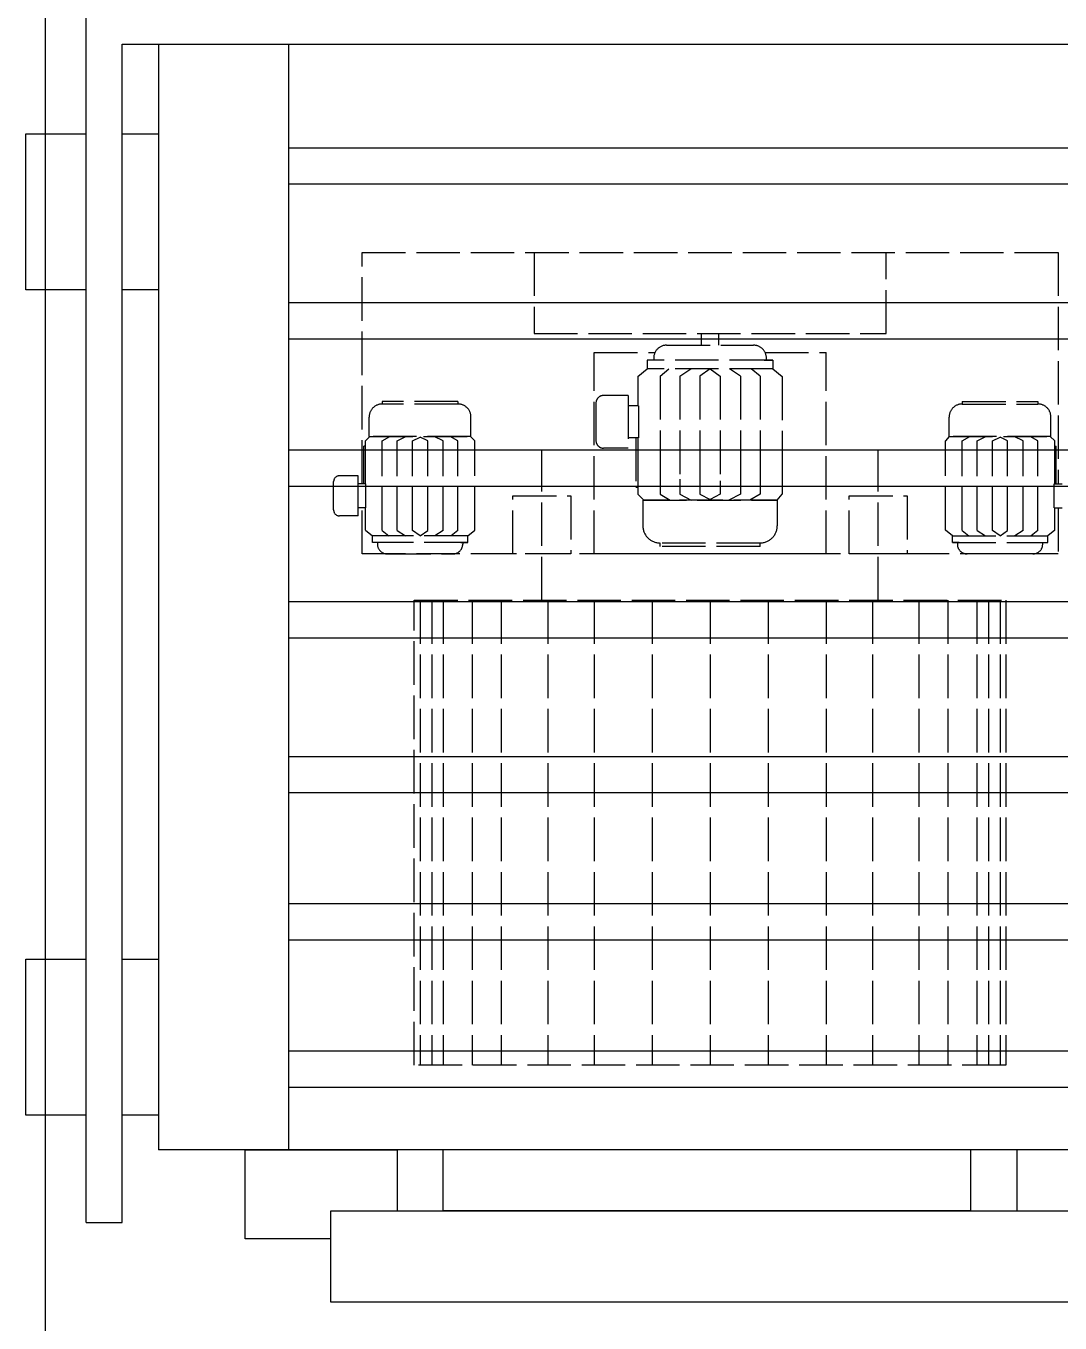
# Model space of a CAD drawing. Header units: millimetres. Extents: x 8553 to 64453, y 11523 to 72084.
# Drawn here: x 45672 to 47099, y 25159 to 26949 of the extents above; entities that cross this region are included whole.
import ezdxf

# ---------------------------------------------------------------- set-up
doc = ezdxf.new("R2010")
doc.units = ezdxf.units.MM
doc.linetypes.add('ACAD_ISO02W100', pattern=[15, 12, -3])
doc.layers.add('green', color=122, linetype='Continuous')
doc.layers.add('grey', color=254, linetype='Continuous')

msp = doc.modelspace()

# ---------------------------------------------------------------- linework, layer by layer
at = {"layer": 'green'}
msp.add_lwpolyline([(45699.167, 27122.963), (47499.167, 27122.963), (47499.167, 25022.963), (45699.167, 25022.963)], close=True, dxfattribs=at)
at = {"layer": 'grey'}
for p, q in [((45754.889, 25297.537), (45754.889, 26973.537)), ((45804.889, 25297.537), (45804.889, 26923.537)), ((45804.889, 26923.537), (47418.063, 26923.537)), ((45854.889, 26923.537), (45854.889, 25397.537)), ((46034.889, 25397.537), (46034.889, 26923.537)), ((46034.889, 26780.552), (47188.063, 26780.552)), ((46034.889, 26730.552), (47188.063, 26730.552)), ((46034.889, 26566.836), (47188.063, 26566.836)), ((46034.889, 26516.836), (47188.063, 26516.836)), ((46034.889, 26363.599), (47188.063, 26363.599)), ((46034.889, 26313.599), (47188.063, 26313.599)), ((46034.889, 26154.268), (47188.063, 26154.268)), ((46034.889, 26104.268), (47188.063, 26104.268)), ((46034.889, 25940.551), (47188.063, 25940.551)), ((46034.889, 25890.551), (47188.063, 25890.551)), ((46034.889, 25737.314), (47188.063, 25737.314)), ((46034.889, 25687.314), (47188.063, 25687.314)), ((46034.889, 25534.253), (47188.063, 25534.253)), ((46034.889, 25484.253), (47188.063, 25484.253)), ((47368.063, 25397.537), (45854.889, 25397.537)), ((46247.389, 25313.537), (46247.389, 25397.537)), ((46975.563, 25313.537), (46975.563, 25397.537)), ((46092.389, 25187.537), (46092.389, 25313.537)), ((46092.389, 25313.537), (47130.563, 25313.537)), ((46975.563, 25313.537), (46247.389, 25313.537)), ((45754.889, 25297.537), (45804.889, 25297.537)), ((47130.563, 25187.537), (46092.389, 25187.537))]:
    msp.add_line(p, q, dxfattribs=at)
at = {"layer": 'grey', "linetype": 'ACAD_ISO02W100', "ltscale": 5}
for p, q in [((46135.716, 26316.75), (46135.716, 26635.991)), ((46135.716, 26635.991), (47095.716, 26635.991)), ((46372.941, 26635.991), (46372.941, 26523.991)), ((46858.491, 26523.991), (46858.491, 26635.991)), ((47095.716, 26635.991), (47095.716, 26316.75)), ((46372.941, 26523.991), (46858.491, 26523.991)), ((46603.448, 26523.991), (46603.448, 26507.991)), ((46627.448, 26523.991), (46627.448, 26507.991)), ((46455.716, 26219.991), (46455.716, 26497.899)), ((46455.716, 26497.899), (46539.75, 26497.899)), ((46455.716, 26219.991), (46455.716, 26497.899)), ((46555.807, 26507.991), (46675.626, 26507.991)), ((46691.683, 26497.899), (46775.716, 26497.899)), ((46775.716, 26219.991), (46775.716, 26497.899)), ((46775.716, 26219.991), (46775.716, 26497.899)), ((46516.221, 26464.629), (46528.925, 26475.321)), ((46702.508, 26487.201), (46528.925, 26487.201)), ((46528.925, 26487.201), (46528.925, 26480.073)), ((46528.925, 26480.073), (46528.925, 26475.321)), ((46702.508, 26475.321), (46528.925, 26475.321)), ((46546.792, 26465.223), (46559.04, 26475.321)), ((46573.804, 26465.223), (46588.986, 26475.321)), ((46615.716, 26475.321), (46601.826, 26465.223)), ((46615.716, 26475.321), (46629.607, 26465.223)), ((46657.628, 26465.223), (46642.446, 26475.321)), ((46684.64, 26465.223), (46672.392, 26475.321)), ((46690.212, 26487.201), (46702.508, 26487.201)), ((46693.446, 26487.201), (46693.446, 26490.171)), ((46702.508, 26487.201), (46702.508, 26480.073)), ((46702.508, 26480.073), (46702.508, 26475.321)), ((46702.508, 26480.073), (46702.508, 26475.321)), ((46702.508, 26475.321), (46715.211, 26464.629)), ((46516.221, 26464.629), (46516.221, 26424.192)), ((46546.792, 26465.223), (46546.792, 26302.264)), ((46573.804, 26465.223), (46573.804, 26302.264)), ((46601.826, 26465.223), (46601.826, 26302.264)), ((46629.607, 26465.223), (46629.607, 26302.264)), ((46657.628, 26465.223), (46657.628, 26302.264)), ((46684.64, 26465.223), (46684.64, 26302.264)), ((46715.211, 26464.629), (46715.211, 26302.264)), ((46502.736, 26438.601, 0.001), (46468.866, 26438.601, 0.001)), ((46502.736, 26438.601, 0.001), (46502.736, 26365.861, 0.001)), ((46267.932, 26430.391), (46163.501, 26430.391)), ((46163.501, 26430.391), (46163.501, 26426.791)), ((46267.932, 26426.791), (46163.501, 26426.791)), ((46267.932, 26430.391), (46267.932, 26426.791)), ((46458.306, 26428.041, 0.001), (46458.306, 26376.421, 0.001)), ((46516.866, 26424.192, 0.001), (46502.736, 26424.192, 0.001)), ((46516.866, 26424.192), (46516.866, 26380.27)), ((46963.501, 26430.391), (47067.932, 26430.391)), ((46963.501, 26430.391), (46963.501, 26426.791)), ((46963.501, 26426.791), (47067.932, 26426.791)), ((47067.932, 26430.391), (47067.932, 26426.791)), ((46145.501, 26381.991), (46145.501, 26408.791)), ((46285.932, 26381.991), (46285.932, 26408.791)), ((46945.501, 26381.991), (46945.501, 26408.791)), ((47085.932, 26381.991), (47085.932, 26408.791)), ((46140.341, 26368.791), (46138.116, 26368.791)), ((46138.116, 26316.75), (46138.116, 26368.791)), ((46146.381, 26381.991), (46140.341, 26375.845)), ((46146.381, 26381.991), (46140.341, 26375.845)), ((46140.341, 26354.93), (46140.341, 26375.845)), ((46140.341, 26316.75), (46140.341, 26375.845)), ((46145.501, 26381.991), (46285.932, 26381.991)), ((46285.932, 26381.991), (46145.501, 26381.991)), ((46163.501, 26375.845), (46174.188, 26381.991)), ((46163.501, 26375.845), (46174.188, 26381.991)), ((46163.501, 26354.813), (46163.501, 26375.845)), ((46163.501, 26252.391), (46163.501, 26375.845)), ((46183.965, 26375.845), (46196.092, 26381.991)), ((46183.965, 26375.845), (46196.092, 26381.991)), ((46183.965, 26359.99), (46183.965, 26375.845)), ((46183.965, 26252.391), (46183.965, 26375.845)), ((46205.193, 26375.845), (46215.716, 26381.181)), ((46205.193, 26375.845), (46215.716, 26381.181)), ((46205.193, 26354.307), (46205.193, 26375.845)), ((46205.193, 26252.391), (46205.193, 26375.845)), ((46226.239, 26375.845), (46215.716, 26381.181)), ((46226.239, 26375.845), (46215.716, 26381.181)), ((46226.239, 26361.639), (46226.239, 26375.845)), ((46226.239, 26252.391), (46226.239, 26375.845)), ((46247.468, 26375.845), (46235.34, 26381.991)), ((46247.468, 26375.845), (46235.34, 26381.991)), ((46247.468, 26354.935), (46247.468, 26375.845)), ((46247.468, 26252.391), (46247.468, 26375.845)), ((46267.932, 26375.845), (46257.245, 26381.991)), ((46267.932, 26375.845), (46257.245, 26381.991)), ((46267.932, 26375.845), (46257.245, 26381.991)), ((46267.932, 26359.112), (46267.932, 26375.845)), ((46267.932, 26252.391), (46267.932, 26375.845)), ((46267.932, 26350.299), (46267.932, 26375.845)), ((46285.052, 26381.991), (46291.091, 26375.845)), ((46291.091, 26355.231), (46291.091, 26375.845)), ((46291.091, 26252.841), (46291.091, 26375.845)), ((46516.866, 26380.27, 0.001), (46502.736, 26380.27, 0.001)), ((46513.284, 26380.27), (46513.284, 26311.575)), ((46516.221, 26380.27), (46516.221, 26302.264)), ((46945.501, 26381.991), (46940.341, 26375.845)), ((46940.341, 26355.231), (46940.341, 26375.845)), ((46940.341, 26252.841), (46940.341, 26375.845)), ((47085.932, 26381.991), (46945.501, 26381.991)), ((46945.501, 26381.991), (47085.932, 26381.991)), ((46963.501, 26375.845), (46974.188, 26381.991)), ((46963.501, 26375.845), (46974.188, 26381.991)), ((46963.501, 26375.845), (46974.188, 26381.991)), ((46963.501, 26359.112), (46963.501, 26375.845)), ((46963.501, 26252.391), (46963.501, 26375.845)), ((46963.501, 26350.299), (46963.501, 26375.845)), ((46983.965, 26375.845), (46996.092, 26381.991)), ((46983.965, 26375.845), (46996.092, 26381.991)), ((46983.965, 26354.935), (46983.965, 26375.845)), ((46983.965, 26252.391), (46983.965, 26375.845)), ((47005.193, 26375.845), (47015.716, 26381.181)), ((47005.193, 26375.845), (47015.716, 26381.181)), ((47005.193, 26361.639), (47005.193, 26375.845)), ((47005.193, 26252.391), (47005.193, 26375.845)), ((47026.239, 26375.845), (47015.716, 26381.181)), ((47026.239, 26375.845), (47015.716, 26381.181)), ((47026.239, 26354.307), (47026.239, 26375.845)), ((47026.239, 26252.391), (47026.239, 26375.845)), ((47047.468, 26375.845), (47035.34, 26381.991)), ((47047.468, 26375.845), (47035.34, 26381.991)), ((47047.468, 26359.99), (47047.468, 26375.845)), ((47047.468, 26252.391), (47047.468, 26375.845)), ((47067.932, 26375.845), (47057.245, 26381.991)), ((47067.932, 26375.845), (47057.245, 26381.991)), ((47067.932, 26354.813), (47067.932, 26375.845)), ((47067.932, 26252.391), (47067.932, 26375.845)), ((47085.052, 26381.991), (47091.091, 26375.845)), ((47085.052, 26381.991), (47091.091, 26375.845)), ((47091.091, 26354.93), (47091.091, 26375.845)), ((47091.091, 26316.75), (47091.091, 26375.845)), ((47091.091, 26368.791), (47093.316, 26368.791)), ((47093.316, 26316.75), (47093.316, 26368.791)), ((46383.716, 26155.991), (46383.716, 26363.991)), ((46383.716, 26155.991), (46383.716, 26363.991)), ((46502.736, 26365.861, 0.001), (46468.866, 26365.861, 0.001)), ((46847.716, 26155.991), (46847.716, 26363.991)), ((46847.716, 26155.991), (46847.716, 26363.991)), ((46601.826, 26330.694), (46601.826, 26302.264)), ((46684.64, 26335.984), (46684.64, 26302.264)), ((46096.466, 26280.559, 0), (46096.466, 26319.666, 0)), ((46130.125, 26327.666, 0), (46104.466, 26327.666, 0)), ((46130.125, 26272.559, 0), (46130.125, 26327.666, 0)), ((46140.83, 26316.75, 0), (46130.125, 26316.75, 0)), ((46140.83, 26283.475), (46140.83, 26316.75)), ((46516.221, 26329.872), (46516.221, 26302.264)), ((46546.792, 26330.026), (46546.792, 26302.264)), ((46573.804, 26323.193), (46573.804, 26302.264)), ((46629.607, 26321.016), (46629.607, 26302.264)), ((46657.628, 26329.865), (46657.628, 26302.264)), ((46684.64, 26324.351), (46684.64, 26302.264)), ((46715.211, 26329.474), (46715.211, 26302.264)), ((47090.603, 26283.475), (47090.603, 26316.75)), ((47090.603, 26316.75, 0), (47101.307, 26316.75, 0)), ((46343.716, 26219.991), (46343.716, 26299.991)), ((46343.716, 26299.991), (46423.716, 26299.991)), ((46343.716, 26219.991), (46343.716, 26299.991)), ((46343.716, 26299.991), (46423.716, 26299.991)), ((46423.716, 26299.991), (46423.716, 26219.991)), ((46423.716, 26299.991), (46423.716, 26219.991)), ((46516.221, 26311.575), (46513.284, 26311.575)), ((46524.193, 26294.152), (46516.221, 26302.264)), ((46524.193, 26294.152), (46516.221, 26302.264)), ((46546.792, 26302.264), (46560.898, 26294.152)), ((46546.792, 26302.264), (46560.898, 26294.152)), ((46573.804, 26302.264), (46589.812, 26294.152)), ((46573.804, 26302.264), (46589.812, 26294.152)), ((46601.826, 26302.264), (46615.716, 26295.22)), ((46601.826, 26302.264), (46615.716, 26295.22)), ((46629.607, 26302.264), (46615.716, 26295.22)), ((46629.607, 26302.264), (46615.716, 26295.22)), ((46657.628, 26302.264), (46641.62, 26294.152)), ((46657.628, 26302.264), (46641.62, 26294.152)), ((46684.64, 26302.264), (46670.534, 26294.152)), ((46684.64, 26302.264), (46670.534, 26294.152)), ((46684.64, 26302.264), (46670.534, 26294.152)), ((46708.4, 26294.152), (46715.211, 26302.264)), ((46807.716, 26219.991), (46807.716, 26299.991)), ((46807.716, 26299.991), (46887.716, 26299.991)), ((46807.716, 26219.991), (46807.716, 26299.991)), ((46807.716, 26299.991), (46887.716, 26299.991)), ((46887.716, 26299.991), (46887.716, 26219.991)), ((46887.716, 26299.991), (46887.716, 26219.991)), ((46140.83, 26283.475, 0), (46130.125, 26283.475, 0)), ((46135.716, 26219.991), (46135.716, 26283.475)), ((46140.341, 26252.841), (46140.341, 26283.475)), ((46523.032, 26294.152), (46708.4, 26294.152)), ((46523.032, 26294.152), (46523.032, 26258.775)), ((46708.4, 26294.152), (46523.032, 26294.152)), ((46708.4, 26294.152), (46708.4, 26258.775)), ((47090.603, 26283.475, 0), (47101.307, 26283.475, 0)), ((47091.091, 26252.841), (47091.091, 26283.475)), ((47095.716, 26283.475), (47095.716, 26219.991)), ((46130.125, 26272.559, 0), (46104.466, 26272.559, 0)), ((46140.341, 26252.841), (46149.965, 26244.741)), ((46281.467, 26244.741), (46149.965, 26244.741)), ((46149.965, 26241.141), (46149.965, 26244.741)), ((46149.965, 26235.741), (46149.965, 26241.141)), ((46163.501, 26252.391), (46172.78, 26244.741)), ((46183.965, 26252.391), (46195.466, 26244.741)), ((46215.716, 26244.741), (46205.193, 26252.391)), ((46215.716, 26244.741), (46226.239, 26252.391)), ((46247.468, 26252.391), (46235.966, 26244.741)), ((46267.932, 26252.391), (46258.652, 26244.741)), ((46281.467, 26244.741), (46291.091, 26252.841)), ((46281.467, 26241.141), (46281.467, 26244.741)), ((46281.467, 26241.141), (46281.467, 26244.741)), ((46281.467, 26235.741), (46281.467, 26241.141)), ((46949.965, 26244.741), (46940.341, 26252.841)), ((46949.965, 26244.741), (47081.467, 26244.741)), ((46949.965, 26241.141), (46949.965, 26244.741)), ((46949.965, 26241.141), (46949.965, 26244.741)), ((46949.965, 26235.741), (46949.965, 26241.141)), ((46963.501, 26252.391), (46972.78, 26244.741)), ((46983.965, 26252.391), (46995.466, 26244.741)), ((47015.716, 26244.741), (47005.193, 26252.391)), ((47015.716, 26244.741), (47026.239, 26252.391)), ((47047.468, 26252.391), (47035.966, 26244.741)), ((47067.932, 26252.391), (47058.652, 26244.741)), ((47091.091, 26252.841), (47081.467, 26244.741)), ((47081.467, 26241.141), (47081.467, 26244.741)), ((47081.467, 26235.741), (47081.467, 26241.141)), ((46281.467, 26235.741), (46149.965, 26235.741)), ((46272.152, 26235.741), (46281.467, 26235.741)), ((46274.602, 26235.741), (46274.602, 26233.491)), ((46684.64, 26235.015), (46546.792, 26235.015)), ((46546.792, 26230.263), (46546.792, 26235.015)), ((46684.64, 26230.263), (46546.792, 26230.263)), ((46684.64, 26230.263), (46684.64, 26235.015)), ((46949.965, 26235.741), (47081.467, 26235.741)), ((46959.28, 26235.741), (46949.965, 26235.741)), ((46956.83, 26235.741), (46956.83, 26233.491)), ((47095.716, 26219.991), (46135.716, 26219.991)), ((46170.33, 26219.991), (46261.102, 26219.991)), ((46423.716, 26219.991), (46343.716, 26219.991)), ((46423.716, 26219.991), (46343.716, 26219.991)), ((46776.916, 26219.991), (46454.516, 26219.991)), ((46776.916, 26219.991), (46454.516, 26219.991)), ((46887.716, 26219.991), (46807.716, 26219.991)), ((46887.716, 26219.991), (46807.716, 26219.991)), ((47061.102, 26219.991), (46970.33, 26219.991)), ((46215.716, 26155.991), (46215.716, 25514.471)), ((46231.716, 26155.991), (46231.716, 25514.471)), ((46247.716, 26155.991), (46247.716, 25514.471)), ((46287.716, 26155.991), (46287.716, 25514.471)), ((46327.716, 26155.991), (46327.716, 25514.471)), ((46391.716, 26155.991), (46391.716, 25514.471)), ((46455.716, 26155.991), (46455.716, 25514.471)), ((46535.716, 26155.991), (46535.716, 25514.471)), ((46615.716, 26155.991), (46615.716, 25514.471)), ((46695.716, 26155.991), (46695.716, 25514.471)), ((46775.716, 26155.991), (46775.716, 25514.471)), ((46839.716, 26155.991), (46839.716, 25514.471)), ((46903.716, 26155.991), (46903.716, 25514.471)), ((46943.716, 26155.991), (46943.716, 25514.471)), ((46983.716, 26155.991), (46983.716, 25514.471)), ((46999.716, 26155.991), (46999.716, 25514.471)), ((47015.716, 26155.991), (47015.716, 25514.471))]:
    msp.add_line(p, q, dxfattribs=at)
at = {"layer": 'grey'}
for points in [[(45754.889, 26584.279), (45672.044, 26584.279), (45672.044, 26799.569), (45754.889, 26799.569)], [(45804.889, 26799.569), (45854.889, 26799.569), (45854.889, 26584.279), (45804.889, 26584.279)], [(45754.889, 25445.655), (45672.044, 25445.655), (45672.044, 25660.945), (45754.889, 25660.945)], [(45804.889, 25660.945), (45854.889, 25660.945), (45854.889, 25445.655), (45804.889, 25445.655)], [(46092.389, 25274.696), (45974.284, 25274.696), (45974.284, 25397.537), (46183.937, 25397.537), (46183.937, 25313.537)], [(47130.563, 25274.696), (47248.668, 25274.696), (47248.668, 25397.537), (47039.015, 25397.537), (47039.015, 25313.537)]]:
    msp.add_lwpolyline(points, dxfattribs=at)
at = {"layer": 'grey', "linetype": 'ACAD_ISO02W100', "ltscale": 5}
msp.add_lwpolyline([(46207.716, 26155.991), (47023.716, 26155.991), (47023.716, 25514.471), (46207.716, 25514.471)], close=True, dxfattribs=at)
for centre, radius, start, end in [((46555.807, 26490.171), 17.82, 90, 189.594354), ((46675.626, 26490.171), 17.82, 0, 90), ((46468.866, 26428.041, 0.001), 10.56, 90, 180), ((46163.501, 26408.791), 18, 90, 180), ((46267.932, 26408.791), 18, 0, 90), ((46963.501, 26408.791), 18, 90, 180), ((47067.932, 26408.791), 18, 0, 90), ((46468.866, 26376.421, 0.001), 10.56, 180, 270), ((46104.466, 26319.666, 0), 8, 90, 180), ((46104.466, 26280.559, 0), 8, 180, 270), ((46546.792, 26258.775), 23.76, 180, 270), ((46684.64, 26258.775), 23.76, 270, 0), ((46170.33, 26233.491), 13.5, 170.405646, 270), ((46261.102, 26233.491), 13.5, 270, 0), ((46970.33, 26233.491), 13.5, 180, 270), ((47061.102, 26233.491), 13.5, 270, 9.594354)]:
    msp.add_arc(centre, radius, start, end, dxfattribs=at)

doc.saveas('drawing.dxf')
